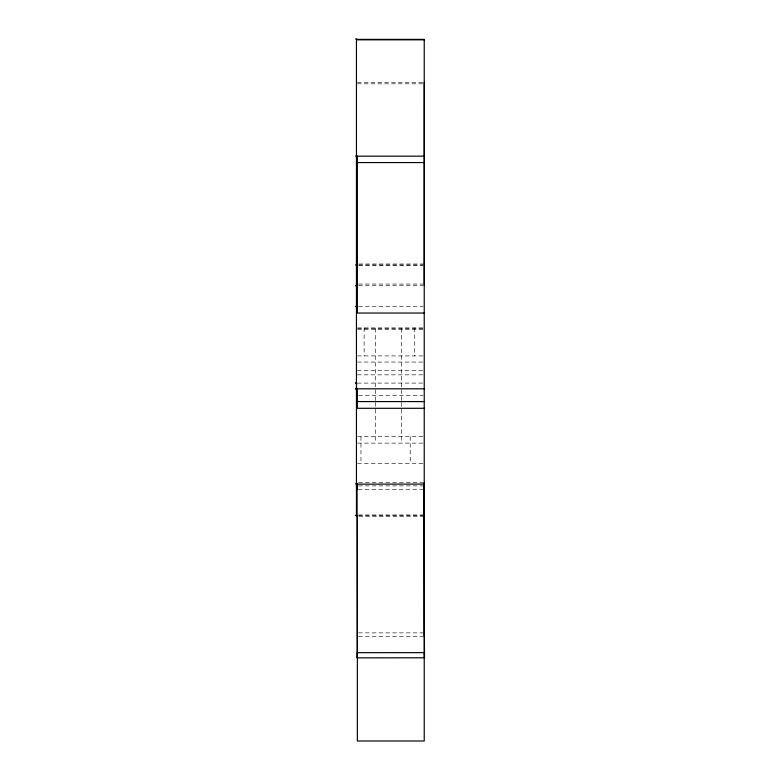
<?xml version="1.0" encoding="UTF-8"?>
<svg xmlns="http://www.w3.org/2000/svg" width="780" height="780" viewBox="0 0 780 780"><rect width="100%" height="100%" fill="white"/><g stroke="black" fill="none" stroke-linecap="round" stroke-linejoin="round"><path stroke-width="0.58" stroke-dasharray="3.9 2.92" d="M357.386 82.3L423.052 82.309M357.386 83.821L424.271 83.831M358.868 264.001L424.232 264.001M358.556 264.937L423.014 264.937M358.868 265.405L423.023 265.405M358.566 284.047L423.014 284.056M358.566 285.568L423.014 285.577M358.566 306.637L423.014 306.637M357.542 327.902L424.232 327.902M357.64 328.429L424.232 328.429M357.64 329.413L423.043 329.413M357.542 355.914L423.043 355.914M357.347 362.066L423.014 362.066M357.347 370.305L423.014 370.305M357.347 374.839L423.014 374.839M357.347 383.087L423.014 383.087M358.556 395.509L423.014 395.509M357.581 436.625L424.232 436.625M357.64 443.118L423.043 443.118M357.581 463.573L424.232 463.573M358.527 482.401L423.014 482.401M358.527 485.891L423.014 485.891M358.244 489.304L423.033 489.255M358.566 514.956L423.014 514.956M358.566 515.424L423.014 515.424M358.868 516.36L424.232 516.36M358.537 632.873L423.023 632.873M358.537 636.363L423.023 636.363M414.745 327.902L414.745 355.914M410.221 436.625L410.221 463.573M401.642 328.429L401.642 401.993M401.642 402.402L401.642 443.118M375.424 328.429L375.424 401.993M375.424 402.402L375.424 443.118M364.133 327.902L364.133 355.914M360.965 436.625L360.965 463.573"/><path stroke-width="1.17" d="M424.232 285.577L424.271 82.309M355.543 383.107L356.431 382.18M357.24 306.394L356.197 307.125M355.67 306.374L356.918 306.209M357.045 484.146C357.737 481.991 353.691 484.653 357.045 484.146L424.232 484.097L424.456 657.793L357.269 657.852L357.045 484.146L357.045 489.304M356.918 383.857L355.582 383.341M355.553 39L356.791 39M356.45 39.829L424.232 39.829M424.232 156.166L357.347 156.166C355.368 157.979 355.368 154.352 357.347 156.166L357.347 313.043L424.232 313.043M357.347 162.572L424.232 162.572M355.553 264.937L356.791 264.937M356.45 306.637L357.347 306.637M424.232 388.81L357.347 388.81L357.347 408.291L424.232 408.291M357.347 401.583L424.232 401.583M355.543 515.424L356.947 515.424M424.456 657.793L424.456 652.636L357.269 652.684L357.269 657.852M424.232 482.401L424.242 636.363M357.347 515.424L357.347 741L424.232 741L424.232 39.361L356.45 39.361L356.45 516.36M356.782 285.928A1.433 0.877 0 0 1 356.09 285.919L355.553 285.558L356.119 285.285A1.433 0.877 0 0 1 356.811 285.295M355.612 388.469C356.294 392.028 358.566 386.383 355.612 388.469"/></g></svg>
